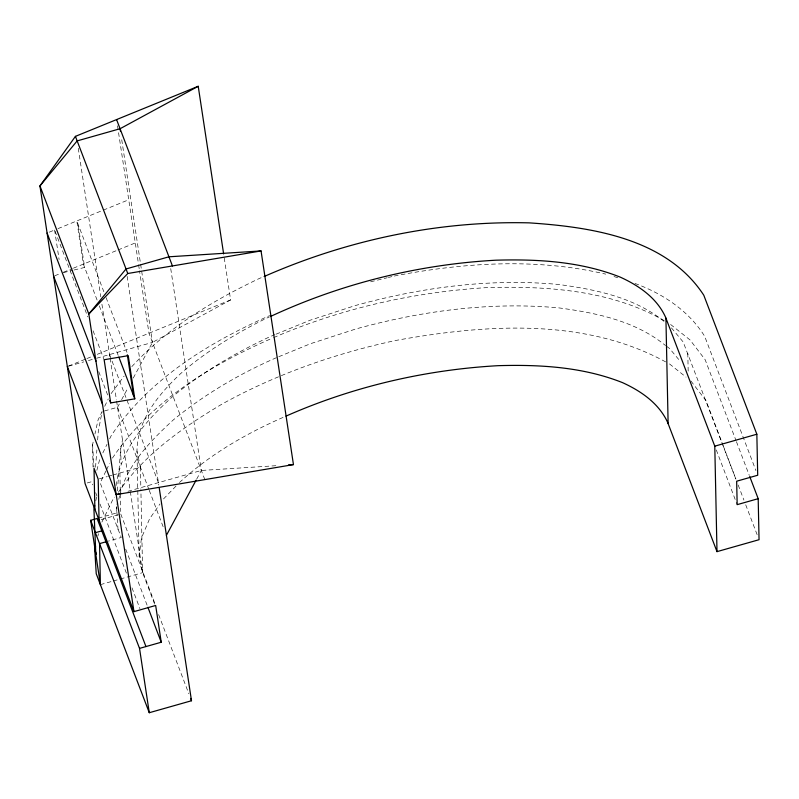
<?xml version="1.0" encoding="UTF-8"?>
<svg xmlns="http://www.w3.org/2000/svg" width="799" height="799" viewBox="0 0 799 799"><rect width="100%" height="100%" fill="white"/><g stroke="black" fill="none" stroke-linecap="round" stroke-linejoin="round"><path stroke-width="0.6" stroke-dasharray="4 3" d="M95.55 467.255L96.879 449.907M97.638 439.989L98.307 431.31L102.102 411.645L98.067 419.944L94.931 434.077M117.383 490.836L120.729 448.758L122.497 439.939M154.616 604.104L142.622 572.673L139.166 556.533L136.959 451.055C137.348 419.645 158.861 394.137 180.574 373.652C206.252 351.26 235.535 333.592 265.977 318.461L269.303 317.003M139.166 556.533L141.443 538.087L149.613 518.751L160.03 503.899M93.044 467.045L92.574 444.673L93.623 439.959M96.849 470.341L99.675 459.425M95.76 500.883L96.809 496.179M97.927 536.019L98.447 533.662M116.065 485.622C120.709 449.068 146.267 420.094 172.784 396.514C202.357 372.044 235.675 352.729 270.372 336.509L274.896 334.651M118.771 499.385L119.6 495.76M119.87 494.551C127.64 464.149 150.811 440.619 173.273 419.954C204.814 394.117 240.269 373.343 277.643 357.163M104.689 406.321L108.304 398.871M102.831 452.943L107.026 444.284M109.653 438.871L111.231 435.625C148.774 379.185 208.829 342.491 269.682 315.605M105.947 470.971L100.165 482.866L121.258 537.467L108.334 541.133M106.467 469.892L109.623 463.4M101.882 522.117L112.589 500.084L114.756 497.158M104.479 410.966L117.543 407.26L119.291 404.014M121.618 399.69L128.02 387.795M133.253 378.067L152.469 342.391L230.611 299.935L223.72 254.501M196.684 479.11L201.338 470.461L170.616 267.855M111.101 393.637L124.145 376.059M112.449 458.097C150.442 401.478 211.116 364.813 272.479 338.097M118.382 492.284C144.429 454.192 183.161 427.185 222.312 403.914C276.454 374.052 335.25 353.418 395.625 340.484C484.973 324.324 585.098 317.103 667.305 362.796M163.495 498.956L176.07 486.032M179.425 482.586C209.997 454.261 246.741 433.168 284.834 416.629M131.805 366.661C167.151 328.039 212.654 300.644 259.585 278.372L264.209 276.484M276.025 334.192L309.942 320.289L355.415 305.518C421.333 287.37 490.266 278.082 558.591 284.474C595.545 289.468 634.396 297.328 664.059 321.408M273.628 337.627C340.963 308.454 413.582 292.094 486.761 287.62C547.055 285.862 610.796 290.037 664.259 320.649M278.781 356.704L310.431 343.73L355.905 328.958C421.822 310.811 490.756 301.523 559.08 307.915C596.463 312.908 635.694 321.038 665.557 345.567M49.248 232.179L54.622 229.992L87.78 316.883M57.947 228.634L128.739 199.76M54.722 275.795L61.163 273.168M63.391 272.259L72.27 268.634M73.378 268.184L116.824 250.467M117.982 249.987L135.281 242.936M68.484 366.072L85.733 359.041M86.881 358.571L91.486 356.694M97.228 354.347L230.611 299.935M68.504 366.212L83.755 361.887M88.439 360.549L95.48 358.551M96.649 358.222L152.469 342.391L121.368 137.318M99.336 478.851L107.336 476.574M108.484 476.254L111.91 475.275M113.049 474.956L140.414 467.195L136.959 451.055M87.221 482.956L91.515 481.737L92.714 484.883M127.94 491.285L201.338 470.461L276.025 465.707M98.247 518.171L116.834 512.898L116.474 503.969M101.203 519.58L118.422 514.696M100.404 584.648L112.13 581.322M113.308 580.993L119.171 579.325M120.339 578.995L142.622 572.673L140.884 489.527M370.586 281.817L387.175 277.762M388.354 277.473L391.909 276.604M63.511 272.599L72.909 270.302M74.077 270.012L84.644 267.435L78.092 224.259M394.277 276.025C463.77 262.551 536.319 257.797 605.752 274.137M613.982 276.524L618.646 278.062M634.965 283.455C662.731 293.593 688.778 310.771 704.648 336.239L755.924 470.591M666.556 346.297L669.552 348.474L680.518 361.647M670.581 324.454L690.076 339.984L705.147 359.68L735.979 440.469M669.492 363.915L686.061 377.118M671.42 327.86L683.165 341.972L736.668 481.208M690.935 381.003L706.006 400.699L722.616 444.234M736.418 441.637L749.302 475.405M723.065 445.403L735.949 479.16M738.166 484.983L743.939 500.124M745.717 504.778L757.272 535.05M716.284 449.937L737.167 504.648M204.824 479.6L148.974 333.243L139.505 270.821M103.87 291.795L76.824 220.933L83.376 264.109L97.528 301.203M106.087 297.608L126.971 352.329M99.306 305.857L118.412 355.925M109.553 354.566L158.422 482.636M93.084 330.786L104.14 359.75M117.543 407.26L148.784 489.138M149.233 490.286L163.775 528.399M98.746 371.645L108.035 395.974M120.769 514.027L155.665 605.472M158.621 614.581L188.834 693.752M125.703 549.113L147.465 606.151M95.68 492.663L96.979 496.069M100.015 504.019L126.691 573.922M131.995 587.814L139.945 608.648M117.513 125.753L138.407 263.54M138.587 264.759L139.326 269.603M127.151 276.344L158.801 485.083M78.272 148.274L100.804 296.848M101.922 304.219L109.922 357.013M110.112 358.242L116.424 399.909M116.614 401.128L130.137 490.326M130.327 491.555L142.622 572.673M54.622 229.992L59.106 259.595M118.022 529.667L116.504 506.576M92.574 444.673L93.942 466.996M687.799 353.148L688.239 374.112M140.414 467.195L140.854 488.289M120.729 448.758L121.039 463.859M119.91 473.008L120.719 511.54"/><path stroke-width="1.2" d="M94.711 505.597L93.932 509.133L95.83 554.466L95.74 552.029M95.57 546.616L94.791 550.151L96.23 573.712L149.273 712.718L191.5 700.743L159.171 487.53M166.412 535.33L196.095 480.189M223.54 253.273L198.222 86.282L75.426 136.369L39.95 185.927L85.074 483.565L133.952 611.635L155.665 605.472L161.238 642.236L139.525 648.389L149.273 712.718M67.336 366.541L116.205 494.611L293.453 464.599L261.053 250.936L127.76 273.508L88.819 313.997L133.952 611.635M261.053 250.936L168.939 256.799L126.032 268.973L88.819 313.997L39.95 185.927L77.153 140.904L120.07 128.729L198.222 86.282M270.412 316.514C341.103 283.645 418.117 264.439 495.959 260.194C537.917 258.976 580.923 261.493 620.324 277.163C638.97 285.672 656.788 297.937 665.537 317.133L714.785 446.162L716.993 551.64L759.05 539.705L758.191 498.686L749.752 476.564M285.952 416.139C352.818 386.626 425.208 369.757 498.167 365.672C540.124 364.454 583.13 366.971 622.541 382.641C641.178 391.15 658.995 403.415 667.744 422.611L716.993 551.64M264.209 276.484C347.305 239.94 438.281 220.614 529.158 222.861C591.759 227.036 666.606 238.292 703.789 295.221L756.843 434.227L757.702 475.245L736.668 481.208L737.167 504.648L758.191 498.686M116.205 494.611L120.899 493.283M105.987 541.802L99.545 543.63L100.404 584.648L90.657 520.329L97.088 518.501L145.957 646.571M95.371 532.693L101.813 530.866M714.785 446.162L756.843 434.227M110.681 402.926L134.791 398.841L128.24 355.665L104.14 359.75L110.681 402.926L109.803 400.609M288.469 464.918L293.453 464.599M116.574 119.58L172.434 265.947M75.426 136.369L127.76 273.508M118.851 357.083L134.791 398.841M47.091 233.058L95.97 361.128M53.643 276.234L102.512 404.304M190.611 698.416L191.5 700.743M147.915 607.31L161.238 642.236M90.657 520.329L139.525 648.389M120.07 128.729L120.439 131.186M127.341 354.796L133.513 395.505M665.917 318.092L668.124 423.57M99.056 520.189L98.197 479.17L94.022 468.234L94.881 509.253"/></g></svg>
